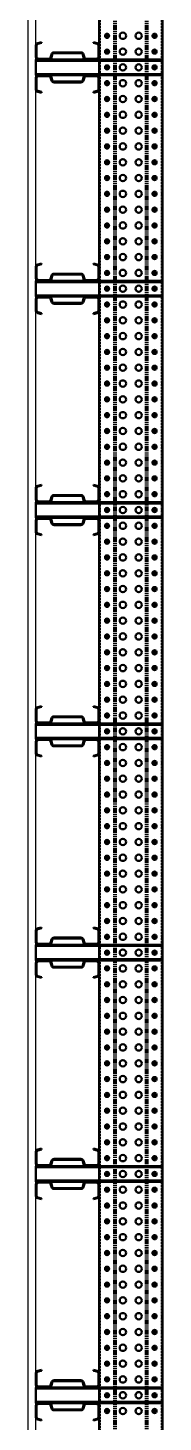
# Model space of a CAD drawing. Header units: millimetres. Extents: x -677815 to 476396, y -125373 to 39000.
# Drawn here: x 471304 to 471731, y -16690 to -12280 of the extents above; entities that cross this region are included whole.
import ezdxf

# ---------------------------------------------------------------- set-up
doc = ezdxf.new("R2010")
doc.units = ezdxf.units.MM
for name, pattern in [('Xref Rapid Pick$0$AM_ISO02W050', [7.5, 6, -1.5]), ('Xref Rapid Pick$0$AM_ISO02W050x2', [3.75, 3, -0.75]), ('Xref Rapid Pick$0$CENTER', [7, 4, -1, 1, -1]), ('Xref Rapid Pick$0$HIDDEN', [9.525, 6.35, -3.175]), ('Xref Rapid Pick$0$PHANTOM2', [31.75, 15.875, -3.175, 3.175, -3.175, 3.175, -3.175])]:
    doc.linetypes.add(name, pattern=pattern)
for name, color, linetype, lineweight in [('AM_BOR', 4, 'Continuous', 25), ('Xref Rapid Pick$0$AM_BOR', 4, 'Continuous', 25), ('Xref Rapid Pick$0$BEAM_SIGMA', 2, 'Continuous', 50), ('Xref Rapid Pick$0$S Cont 2.5', 7, 'Continuous', 50), ('Xref Rapid Pick$0$S Hidden', 9, 'Xref Rapid Pick$0$AM_ISO02W050', 25)]:
    doc.layers.add(name, color=color, linetype=linetype, lineweight=lineweight)
doc.layers.add('Xref Rapid Pick$0$B', color=4, linetype='Continuous')

# ---------------------------------------------------------------- blocks, each defined once
blk = doc.blocks.new('*U794')
for p, q in [((32175, 25), (-25, 25)), ((32175, -175), (-25, -175))]:
    blk.add_line(p, q)
at = {"color": 8, "linetype": 'Xref Rapid Pick$0$HIDDEN'}
for p, q in [((32175, 22.6), (-25, 22.6)), ((25243.5, 25), (25243.5, 22.6)), ((25256.5, 25), (25256.5, 22.6)), ((25293.5, 25), (25293.5, 22.6)), ((25306.5, 25), (25306.5, 22.6)), ((25343.5, 25), (25343.5, 22.6)), ((25356.5, 25), (25356.5, 22.6)), ((25393.5, 25), (25393.5, 22.6)), ((25406.5, 25), (25406.5, 22.6)), ((25443.5, 25), (25443.5, 22.6)), ((25456.5, 25), (25456.5, 22.6)), ((25493.5, 25), (25493.5, 22.6)), ((25506.5, 25), (25506.5, 22.6)), ((25543.5, 25), (25543.5, 22.6)), ((25556.5, 25), (25556.5, 22.6)), ((25593.5, 25), (25593.5, 22.6)), ((25606.5, 25), (25606.5, 22.6)), ((25643.5, 25), (25643.5, 22.6)), ((25656.5, 25), (25656.5, 22.6)), ((25693.5, 25), (25693.5, 22.6)), ((25706.5, 25), (25706.5, 22.6)), ((25743.5, 25), (25743.5, 22.6)), ((25756.5, 25), (25756.5, 22.6)), ((25793.5, 25), (25793.5, 22.6)), ((25806.5, 25), (25806.5, 22.6)), ((25843.5, 25), (25843.5, 22.6)), ((25856.5, 25), (25856.5, 22.6)), ((25893.5, 25), (25893.5, 22.6)), ((25906.5, 25), (25906.5, 22.6)), ((25943.5, 25), (25943.5, 22.6)), ((25956.5, 25), (25956.5, 22.6)), ((25993.5, 25), (25993.5, 22.6)), ((26006.5, 25), (26006.5, 22.6)), ((26043.5, 25), (26043.5, 22.6)), ((26056.5, 25), (26056.5, 22.6)), ((26093.5, 25), (26093.5, 22.6)), ((26106.5, 25), (26106.5, 22.6)), ((26143.5, 25), (26143.5, 22.6)), ((26156.5, 25), (26156.5, 22.6)), ((26193.5, 25), (26193.5, 22.6)), ((26206.5, 25), (26206.5, 22.6)), ((26243.5, 25), (26243.5, 22.6)), ((26256.5, 25), (26256.5, 22.6)), ((26293.5, 25), (26293.5, 22.6)), ((26306.5, 25), (26306.5, 22.6)), ((26343.5, 25), (26343.5, 22.6)), ((26356.5, 25), (26356.5, 22.6)), ((26393.5, 25), (26393.5, 22.6)), ((26406.5, 25), (26406.5, 22.6)), ((26443.5, 25), (26443.5, 22.6)), ((26456.5, 25), (26456.5, 22.6)), ((26493.5, 25), (26493.5, 22.6)), ((26506.5, 25), (26506.5, 22.6)), ((26543.5, 25), (26543.5, 22.6)), ((26556.5, 25), (26556.5, 22.6)), ((26593.5, 25), (26593.5, 22.6)), ((26606.5, 25), (26606.5, 22.6)), ((26643.5, 25), (26643.5, 22.6)), ((26656.5, 25), (26656.5, 22.6)), ((26693.5, 25), (26693.5, 22.6)), ((26706.5, 25), (26706.5, 22.6)), ((26743.5, 25), (26743.5, 22.6)), ((26756.5, 25), (26756.5, 22.6)), ((26793.5, 25), (26793.5, 22.6)), ((26806.5, 25), (26806.5, 22.6)), ((26843.5, 25), (26843.5, 22.6)), ((26856.5, 25), (26856.5, 22.6)), ((26893.5, 25), (26893.5, 22.6)), ((26906.5, 25), (26906.5, 22.6)), ((26943.5, 25), (26943.5, 22.6)), ((26956.5, 25), (26956.5, 22.6)), ((26993.5, 25), (26993.5, 22.6)), ((27006.5, 25), (27006.5, 22.6)), ((27043.5, 25), (27043.5, 22.6)), ((27056.5, 25), (27056.5, 22.6)), ((27093.5, 25), (27093.5, 22.6)), ((27106.5, 25), (27106.5, 22.6)), ((27143.5, 25), (27143.5, 22.6)), ((27156.5, 25), (27156.5, 22.6)), ((27193.5, 25), (27193.5, 22.6)), ((27206.5, 25), (27206.5, 22.6)), ((27243.5, 25), (27243.5, 22.6)), ((27256.5, 25), (27256.5, 22.6)), ((27293.5, 25), (27293.5, 22.6)), ((27306.5, 25), (27306.5, 22.6)), ((27343.5, 25), (27343.5, 22.6)), ((27356.5, 25), (27356.5, 22.6)), ((27393.5, 25), (27393.5, 22.6)), ((27406.5, 25), (27406.5, 22.6)), ((27443.5, 25), (27443.5, 22.6)), ((27456.5, 25), (27456.5, 22.6)), ((27493.5, 25), (27493.5, 22.6)), ((27506.5, 25), (27506.5, 22.6)), ((27543.5, 25), (27543.5, 22.6)), ((27556.5, 25), (27556.5, 22.6)), ((27593.5, 25), (27593.5, 22.6)), ((27606.5, 25), (27606.5, 22.6)), ((27643.5, 25), (27643.5, 22.6)), ((27656.5, 25), (27656.5, 22.6)), ((27693.5, 25), (27693.5, 22.6)), ((27706.5, 25), (27706.5, 22.6)), ((27743.5, 25), (27743.5, 22.6)), ((27756.5, 25), (27756.5, 22.6)), ((27793.5, 25), (27793.5, 22.6)), ((27806.5, 25), (27806.5, 22.6)), ((27843.5, 25), (27843.5, 22.6)), ((27856.5, 25), (27856.5, 22.6)), ((27893.5, 25), (27893.5, 22.6)), ((27906.5, 25), (27906.5, 22.6)), ((27943.5, 25), (27943.5, 22.6)), ((27956.5, 25), (27956.5, 22.6)), ((27993.5, 25), (27993.5, 22.6)), ((28006.5, 25), (28006.5, 22.6)), ((28043.5, 25), (28043.5, 22.6)), ((28056.5, 25), (28056.5, 22.6)), ((28093.5, 25), (28093.5, 22.6)), ((28106.5, 25), (28106.5, 22.6)), ((28143.5, 25), (28143.5, 22.6)), ((28156.5, 25), (28156.5, 22.6)), ((28193.5, 25), (28193.5, 22.6)), ((28206.5, 25), (28206.5, 22.6)), ((28243.5, 25), (28243.5, 22.6)), ((28256.5, 25), (28256.5, 22.6)), ((28293.5, 25), (28293.5, 22.6)), ((28306.5, 25), (28306.5, 22.6)), ((28343.5, 25), (28343.5, 22.6)), ((28356.5, 25), (28356.5, 22.6)), ((28393.5, 25), (28393.5, 22.6)), ((28406.5, 25), (28406.5, 22.6)), ((28443.5, 25), (28443.5, 22.6)), ((28456.5, 25), (28456.5, 22.6)), ((28493.5, 25), (28493.5, 22.6)), ((28506.5, 25), (28506.5, 22.6)), ((28543.5, 25), (28543.5, 22.6)), ((28556.5, 25), (28556.5, 22.6)), ((28593.5, 25), (28593.5, 22.6)), ((28606.5, 25), (28606.5, 22.6)), ((28643.5, 25), (28643.5, 22.6)), ((28656.5, 25), (28656.5, 22.6)), ((28693.5, 25), (28693.5, 22.6)), ((28706.5, 25), (28706.5, 22.6)), ((28743.5, 25), (28743.5, 22.6)), ((28756.5, 25), (28756.5, 22.6)), ((28793.5, 25), (28793.5, 22.6)), ((28806.5, 25), (28806.5, 22.6)), ((28843.5, 25), (28843.5, 22.6)), ((28856.5, 25), (28856.5, 22.6)), ((28893.5, 25), (28893.5, 22.6)), ((28906.5, 25), (28906.5, 22.6)), ((28943.5, 25), (28943.5, 22.6)), ((28956.5, 25), (28956.5, 22.6)), ((28993.5, 25), (28993.5, 22.6)), ((29006.5, 25), (29006.5, 22.6)), ((29043.5, 25), (29043.5, 22.6)), ((29056.5, 25), (29056.5, 22.6)), ((29093.5, 25), (29093.5, 22.6)), ((29106.5, 25), (29106.5, 22.6)), ((29143.5, 25), (29143.5, 22.6)), ((29156.5, 25), (29156.5, 22.6)), ((29193.5, 25), (29193.5, 22.6)), ((29206.5, 25), (29206.5, 22.6)), ((29243.5, 25), (29243.5, 22.6)), ((29256.5, 25), (29256.5, 22.6)), ((29293.5, 25), (29293.5, 22.6)), ((29306.5, 25), (29306.5, 22.6)), ((29343.5, 25), (29343.5, 22.6)), ((29356.5, 25), (29356.5, 22.6)), ((29393.5, 25), (29393.5, 22.6)), ((29406.5, 25), (29406.5, 22.6)), ((29443.5, 25), (29443.5, 22.6)), ((29456.5, 25), (29456.5, 22.6)), ((29493.5, 25), (29493.5, 22.6)), ((29506.5, 25), (29506.5, 22.6)), ((29543.5, 25), (29543.5, 22.6)), ((29556.5, 25), (29556.5, 22.6)), ((29593.5, 25), (29593.5, 22.6)), ((29606.5, 25), (29606.5, 22.6)), ((32175, -172.6), (-25, -172.6)), ((25243.5, -172.6), (25243.5, -175)), ((25256.5, -172.6), (25256.5, -175)), ((25293.5, -172.6), (25293.5, -175)), ((25306.5, -172.6), (25306.5, -175)), ((25343.5, -172.6), (25343.5, -175)), ((25356.5, -172.6), (25356.5, -175)), ((25393.5, -172.6), (25393.5, -175)), ((25406.5, -172.6), (25406.5, -175)), ((25443.5, -172.6), (25443.5, -175)), ((25456.5, -172.6), (25456.5, -175)), ((25493.5, -172.6), (25493.5, -175)), ((25506.5, -172.6), (25506.5, -175)), ((25543.5, -172.6), (25543.5, -175)), ((25556.5, -172.6), (25556.5, -175)), ((25593.5, -172.6), (25593.5, -175)), ((25606.5, -172.6), (25606.5, -175)), ((25643.5, -172.6), (25643.5, -175)), ((25656.5, -172.6), (25656.5, -175)), ((25693.5, -172.6), (25693.5, -175)), ((25706.5, -172.6), (25706.5, -175)), ((25743.5, -172.6), (25743.5, -175)), ((25756.5, -172.6), (25756.5, -175)), ((25793.5, -172.6), (25793.5, -175)), ((25806.5, -172.6), (25806.5, -175)), ((25843.5, -172.6), (25843.5, -175)), ((25856.5, -172.6), (25856.5, -175)), ((25893.5, -172.6), (25893.5, -175)), ((25906.5, -172.6), (25906.5, -175)), ((25943.5, -172.6), (25943.5, -175)), ((25956.5, -172.6), (25956.5, -175)), ((25993.5, -172.6), (25993.5, -175)), ((26006.5, -172.6), (26006.5, -175)), ((26043.5, -172.6), (26043.5, -175)), ((26056.5, -172.6), (26056.5, -175)), ((26093.5, -172.6), (26093.5, -175)), ((26106.5, -172.6), (26106.5, -175)), ((26143.5, -172.6), (26143.5, -175)), ((26156.5, -172.6), (26156.5, -175)), ((26193.5, -172.6), (26193.5, -175)), ((26206.5, -172.6), (26206.5, -175)), ((26243.5, -172.6), (26243.5, -175)), ((26256.5, -172.6), (26256.5, -175)), ((26293.5, -172.6), (26293.5, -175)), ((26306.5, -172.6), (26306.5, -175)), ((26343.5, -172.6), (26343.5, -175)), ((26356.5, -172.6), (26356.5, -175)), ((26393.5, -172.6), (26393.5, -175)), ((26406.5, -172.6), (26406.5, -175)), ((26443.5, -172.6), (26443.5, -175)), ((26456.5, -172.6), (26456.5, -175)), ((26493.5, -172.6), (26493.5, -175)), ((26506.5, -172.6), (26506.5, -175)), ((26543.5, -172.6), (26543.5, -175)), ((26556.5, -172.6), (26556.5, -175)), ((26593.5, -172.6), (26593.5, -175)), ((26606.5, -172.6), (26606.5, -175)), ((26643.5, -172.6), (26643.5, -175)), ((26656.5, -172.6), (26656.5, -175)), ((26693.5, -172.6), (26693.5, -175)), ((26706.5, -172.6), (26706.5, -175)), ((26743.5, -172.6), (26743.5, -175)), ((26756.5, -172.6), (26756.5, -175)), ((26793.5, -172.6), (26793.5, -175)), ((26806.5, -172.6), (26806.5, -175)), ((26843.5, -172.6), (26843.5, -175)), ((26856.5, -172.6), (26856.5, -175)), ((26893.5, -172.6), (26893.5, -175)), ((26906.5, -172.6), (26906.5, -175)), ((26943.5, -172.6), (26943.5, -175)), ((26956.5, -172.6), (26956.5, -175)), ((26993.5, -172.6), (26993.5, -175)), ((27006.5, -172.6), (27006.5, -175)), ((27043.5, -172.6), (27043.5, -175)), ((27056.5, -172.6), (27056.5, -175)), ((27093.5, -172.6), (27093.5, -175)), ((27106.5, -172.6), (27106.5, -175)), ((27143.5, -172.6), (27143.5, -175)), ((27156.5, -172.6), (27156.5, -175)), ((27193.5, -172.6), (27193.5, -175)), ((27206.5, -172.6), (27206.5, -175)), ((27243.5, -172.6), (27243.5, -175)), ((27256.5, -172.6), (27256.5, -175)), ((27293.5, -172.6), (27293.5, -175)), ((27306.5, -172.6), (27306.5, -175)), ((27343.5, -172.6), (27343.5, -175)), ((27356.5, -172.6), (27356.5, -175)), ((27393.5, -172.6), (27393.5, -175)), ((27406.5, -172.6), (27406.5, -175)), ((27443.5, -172.6), (27443.5, -175)), ((27456.5, -172.6), (27456.5, -175)), ((27493.5, -172.6), (27493.5, -175)), ((27506.5, -172.6), (27506.5, -175)), ((27543.5, -172.6), (27543.5, -175)), ((27556.5, -172.6), (27556.5, -175)), ((27593.5, -172.6), (27593.5, -175)), ((27606.5, -172.6), (27606.5, -175)), ((27643.5, -172.6), (27643.5, -175)), ((27656.5, -172.6), (27656.5, -175)), ((27693.5, -172.6), (27693.5, -175)), ((27706.5, -172.6), (27706.5, -175)), ((27743.5, -172.6), (27743.5, -175)), ((27756.5, -172.6), (27756.5, -175)), ((27793.5, -172.6), (27793.5, -175)), ((27806.5, -172.6), (27806.5, -175)), ((27843.5, -172.6), (27843.5, -175)), ((27856.5, -172.6), (27856.5, -175)), ((27893.5, -172.6), (27893.5, -175)), ((27906.5, -172.6), (27906.5, -175)), ((27943.5, -172.6), (27943.5, -175)), ((27956.5, -172.6), (27956.5, -175)), ((27993.5, -172.6), (27993.5, -175)), ((28006.5, -172.6), (28006.5, -175)), ((28043.5, -172.6), (28043.5, -175)), ((28056.5, -172.6), (28056.5, -175)), ((28093.5, -172.6), (28093.5, -175)), ((28106.5, -172.6), (28106.5, -175)), ((28143.5, -172.6), (28143.5, -175)), ((28156.5, -172.6), (28156.5, -175)), ((28193.5, -172.6), (28193.5, -175)), ((28206.5, -172.6), (28206.5, -175)), ((28243.5, -172.6), (28243.5, -175)), ((28256.5, -172.6), (28256.5, -175)), ((28293.5, -172.6), (28293.5, -175)), ((28306.5, -172.6), (28306.5, -175)), ((28343.5, -172.6), (28343.5, -175)), ((28356.5, -172.6), (28356.5, -175)), ((28393.5, -172.6), (28393.5, -175)), ((28406.5, -172.6), (28406.5, -175)), ((28443.5, -172.6), (28443.5, -175)), ((28456.5, -172.6), (28456.5, -175)), ((28493.5, -172.6), (28493.5, -175)), ((28506.5, -172.6), (28506.5, -175)), ((28543.5, -172.6), (28543.5, -175)), ((28556.5, -172.6), (28556.5, -175)), ((28593.5, -172.6), (28593.5, -175)), ((28606.5, -172.6), (28606.5, -175)), ((28643.5, -172.6), (28643.5, -175)), ((28656.5, -172.6), (28656.5, -175)), ((28693.5, -172.6), (28693.5, -175)), ((28706.5, -172.6), (28706.5, -175)), ((28743.5, -172.6), (28743.5, -175)), ((28756.5, -172.6), (28756.5, -175)), ((28793.5, -172.6), (28793.5, -175)), ((28806.5, -172.6), (28806.5, -175)), ((28843.5, -172.6), (28843.5, -175)), ((28856.5, -172.6), (28856.5, -175)), ((28893.5, -172.6), (28893.5, -175)), ((28906.5, -172.6), (28906.5, -175)), ((28943.5, -172.6), (28943.5, -175)), ((28956.5, -172.6), (28956.5, -175)), ((28993.5, -172.6), (28993.5, -175)), ((29006.5, -172.6), (29006.5, -175)), ((29043.5, -172.6), (29043.5, -175)), ((29056.5, -172.6), (29056.5, -175)), ((29093.5, -172.6), (29093.5, -175)), ((29106.5, -172.6), (29106.5, -175)), ((29143.5, -172.6), (29143.5, -175)), ((29156.5, -172.6), (29156.5, -175)), ((29193.5, -172.6), (29193.5, -175)), ((29206.5, -172.6), (29206.5, -175)), ((29243.5, -172.6), (29243.5, -175)), ((29256.5, -172.6), (29256.5, -175)), ((29293.5, -172.6), (29293.5, -175)), ((29306.5, -172.6), (29306.5, -175)), ((29343.5, -172.6), (29343.5, -175)), ((29356.5, -172.6), (29356.5, -175)), ((29393.5, -172.6), (29393.5, -175)), ((29406.5, -172.6), (29406.5, -175)), ((29443.5, -172.6), (29443.5, -175)), ((29456.5, -172.6), (29456.5, -175)), ((29493.5, -172.6), (29493.5, -175)), ((29506.5, -172.6), (29506.5, -175)), ((29543.5, -172.6), (29543.5, -175)), ((29556.5, -172.6), (29556.5, -175)), ((29593.5, -172.6), (29593.5, -175)), ((29606.5, -172.6), (29606.5, -175))]:
    blk.add_line(p, q, dxfattribs=at)
at = {"color": 8, "linetype": 'Xref Rapid Pick$0$CENTER'}
for p, q in [((25258.5, 0), (25241.5, 0)), ((25250, 27), (25250, 20.6)), ((25250, -8.5), (25250, 8.5)), ((25308.5, 0), (25291.5, 0)), ((25300, 27), (25300, 20.6)), ((25300, -8.5), (25300, 8.5)), ((25358.5, 0), (25341.5, 0)), ((25350, 27), (25350, 20.6)), ((25350, -8.5), (25350, 8.5)), ((25408.5, 0), (25391.5, 0)), ((25400, 27), (25400, 20.6)), ((25400, -8.5), (25400, 8.5)), ((25458.5, 0), (25441.5, 0)), ((25450, 27), (25450, 20.6)), ((25450, -8.5), (25450, 8.5)), ((25508.5, 0), (25491.5, 0)), ((25500, 27), (25500, 20.6)), ((25500, -8.5), (25500, 8.5)), ((25558.5, 0), (25541.5, 0)), ((25550, 27), (25550, 20.6)), ((25550, -8.5), (25550, 8.5)), ((25608.5, 0), (25591.5, 0)), ((25600, 27), (25600, 20.6)), ((25600, -8.5), (25600, 8.5)), ((25658.5, 0), (25641.5, 0)), ((25650, 27), (25650, 20.6)), ((25650, -8.5), (25650, 8.5)), ((25708.5, 0), (25691.5, 0)), ((25700, 27), (25700, 20.6)), ((25700, -8.5), (25700, 8.5)), ((25758.5, 0), (25741.5, 0)), ((25750, 27), (25750, 20.6)), ((25750, -8.5), (25750, 8.5)), ((25808.5, 0), (25791.5, 0)), ((25800, 27), (25800, 20.6)), ((25800, -8.5), (25800, 8.5)), ((25858.5, 0), (25841.5, 0)), ((25850, 27), (25850, 20.6)), ((25850, -8.5), (25850, 8.5)), ((25908.5, 0), (25891.5, 0)), ((25900, 27), (25900, 20.6)), ((25900, -8.5), (25900, 8.5)), ((25958.5, 0), (25941.5, 0)), ((25950, 27), (25950, 20.6)), ((25950, -8.5), (25950, 8.5)), ((26008.5, 0), (25991.5, 0)), ((26000, 27), (26000, 20.6)), ((26000, -8.5), (26000, 8.5)), ((26058.5, 0), (26041.5, 0)), ((26050, 27), (26050, 20.6)), ((26050, -8.5), (26050, 8.5)), ((26108.5, 0), (26091.5, 0)), ((26100, 27), (26100, 20.6)), ((26100, -8.5), (26100, 8.5)), ((26158.5, 0), (26141.5, 0)), ((26150, 27), (26150, 20.6)), ((26150, -8.5), (26150, 8.5)), ((26208.5, 0), (26191.5, 0)), ((26200, 27), (26200, 20.6)), ((26200, -8.5), (26200, 8.5)), ((26258.5, 0), (26241.5, 0)), ((26250, 27), (26250, 20.6)), ((26250, -8.5), (26250, 8.5)), ((26308.5, 0), (26291.5, 0)), ((26300, 27), (26300, 20.6)), ((26300, -8.5), (26300, 8.5)), ((26358.5, 0), (26341.5, 0)), ((26350, 27), (26350, 20.6)), ((26350, -8.5), (26350, 8.5)), ((26408.5, 0), (26391.5, 0)), ((26400, 27), (26400, 20.6)), ((26400, -8.5), (26400, 8.5)), ((26458.5, 0), (26441.5, 0)), ((26450, 27), (26450, 20.6)), ((26450, -8.5), (26450, 8.5)), ((26508.5, 0), (26491.5, 0)), ((26500, 27), (26500, 20.6)), ((26500, -8.5), (26500, 8.5)), ((26558.5, 0), (26541.5, 0)), ((26550, 27), (26550, 20.6)), ((26550, -8.5), (26550, 8.5)), ((26608.5, 0), (26591.5, 0)), ((26600, 27), (26600, 20.6)), ((26600, -8.5), (26600, 8.5)), ((26658.5, 0), (26641.5, 0)), ((26650, 27), (26650, 20.6)), ((26650, -8.5), (26650, 8.5)), ((26708.5, 0), (26691.5, 0)), ((26700, 27), (26700, 20.6)), ((26700, -8.5), (26700, 8.5)), ((26758.5, 0), (26741.5, 0)), ((26750, 27), (26750, 20.6)), ((26750, -8.5), (26750, 8.5)), ((26808.5, 0), (26791.5, 0)), ((26800, 27), (26800, 20.6)), ((26800, -8.5), (26800, 8.5)), ((26858.5, 0), (26841.5, 0)), ((26850, 27), (26850, 20.6)), ((26850, -8.5), (26850, 8.5)), ((26908.5, 0), (26891.5, 0)), ((26900, 27), (26900, 20.6)), ((26900, -8.5), (26900, 8.5)), ((26958.5, 0), (26941.5, 0)), ((26950, 27), (26950, 20.6)), ((26950, -8.5), (26950, 8.5)), ((27008.5, 0), (26991.5, 0)), ((27000, 27), (27000, 20.6)), ((27000, -8.5), (27000, 8.5)), ((27058.5, 0), (27041.5, 0)), ((27050, 27), (27050, 20.6)), ((27050, -8.5), (27050, 8.5)), ((27108.5, 0), (27091.5, 0)), ((27100, 27), (27100, 20.6)), ((27100, -8.5), (27100, 8.5)), ((27158.5, 0), (27141.5, 0)), ((27150, 27), (27150, 20.6)), ((27150, -8.5), (27150, 8.5)), ((27208.5, 0), (27191.5, 0)), ((27200, 27), (27200, 20.6)), ((27200, -8.5), (27200, 8.5)), ((27258.5, 0), (27241.5, 0)), ((27250, 27), (27250, 20.6)), ((27250, -8.5), (27250, 8.5)), ((27308.5, 0), (27291.5, 0)), ((27300, 27), (27300, 20.6)), ((27300, -8.5), (27300, 8.5)), ((27358.5, 0), (27341.5, 0)), ((27350, 27), (27350, 20.6)), ((27350, -8.5), (27350, 8.5)), ((27408.5, 0), (27391.5, 0)), ((27400, 27), (27400, 20.6)), ((27400, -8.5), (27400, 8.5)), ((27458.5, 0), (27441.5, 0)), ((27450, 27), (27450, 20.6)), ((27450, -8.5), (27450, 8.5)), ((27508.5, 0), (27491.5, 0)), ((27500, 27), (27500, 20.6)), ((27500, -8.5), (27500, 8.5)), ((27558.5, 0), (27541.5, 0)), ((27550, 27), (27550, 20.6)), ((27550, -8.5), (27550, 8.5)), ((27608.5, 0), (27591.5, 0)), ((27600, 27), (27600, 20.6)), ((27600, -8.5), (27600, 8.5)), ((27658.5, 0), (27641.5, 0)), ((27650, 27), (27650, 20.6)), ((27650, -8.5), (27650, 8.5)), ((27708.5, 0), (27691.5, 0)), ((27700, 27), (27700, 20.6)), ((27700, -8.5), (27700, 8.5)), ((27758.5, 0), (27741.5, 0)), ((27750, 27), (27750, 20.6)), ((27750, -8.5), (27750, 8.5)), ((27808.5, 0), (27791.5, 0)), ((27800, 27), (27800, 20.6)), ((27800, -8.5), (27800, 8.5)), ((27858.5, 0), (27841.5, 0)), ((27850, 27), (27850, 20.6)), ((27850, -8.5), (27850, 8.5)), ((27908.5, 0), (27891.5, 0)), ((27900, 27), (27900, 20.6)), ((27900, -8.5), (27900, 8.5)), ((27958.5, 0), (27941.5, 0)), ((27950, 27), (27950, 20.6)), ((27950, -8.5), (27950, 8.5)), ((28008.5, 0), (27991.5, 0)), ((28000, 27), (28000, 20.6)), ((28000, -8.5), (28000, 8.5)), ((28058.5, 0), (28041.5, 0)), ((28050, 27), (28050, 20.6)), ((28050, -8.5), (28050, 8.5)), ((28108.5, 0), (28091.5, 0)), ((28100, 27), (28100, 20.6)), ((28100, -8.5), (28100, 8.5)), ((28158.5, 0), (28141.5, 0)), ((28150, 27), (28150, 20.6)), ((28150, -8.5), (28150, 8.5)), ((28208.5, 0), (28191.5, 0)), ((28200, 27), (28200, 20.6)), ((28200, -8.5), (28200, 8.5)), ((28258.5, 0), (28241.5, 0)), ((28250, 27), (28250, 20.6)), ((28250, -8.5), (28250, 8.5)), ((28308.5, 0), (28291.5, 0)), ((28300, 27), (28300, 20.6)), ((28300, -8.5), (28300, 8.5)), ((28358.5, 0), (28341.5, 0)), ((28350, 27), (28350, 20.6)), ((28350, -8.5), (28350, 8.5)), ((28408.5, 0), (28391.5, 0)), ((28400, 27), (28400, 20.6)), ((28400, -8.5), (28400, 8.5)), ((28458.5, 0), (28441.5, 0)), ((28450, 27), (28450, 20.6)), ((28450, -8.5), (28450, 8.5)), ((28508.5, 0), (28491.5, 0)), ((28500, 27), (28500, 20.6)), ((28500, -8.5), (28500, 8.5)), ((28558.5, 0), (28541.5, 0)), ((28550, 27), (28550, 20.6)), ((28550, -8.5), (28550, 8.5)), ((28608.5, 0), (28591.5, 0)), ((28600, 27), (28600, 20.6)), ((28600, -8.5), (28600, 8.5)), ((28658.5, 0), (28641.5, 0)), ((28650, 27), (28650, 20.6)), ((28650, -8.5), (28650, 8.5)), ((28708.5, 0), (28691.5, 0)), ((28700, 27), (28700, 20.6)), ((28700, -8.5), (28700, 8.5)), ((28758.5, 0), (28741.5, 0)), ((28750, 27), (28750, 20.6)), ((28750, -8.5), (28750, 8.5)), ((28808.5, 0), (28791.5, 0)), ((28800, 27), (28800, 20.6)), ((28800, -8.5), (28800, 8.5)), ((28858.5, 0), (28841.5, 0)), ((28850, 27), (28850, 20.6)), ((28850, -8.5), (28850, 8.5)), ((28908.5, 0), (28891.5, 0)), ((28900, 27), (28900, 20.6)), ((28900, -8.5), (28900, 8.5)), ((28958.5, 0), (28941.5, 0)), ((28950, 27), (28950, 20.6)), ((28950, -8.5), (28950, 8.5)), ((29008.5, 0), (28991.5, 0)), ((29000, 27), (29000, 20.6)), ((29000, -8.5), (29000, 8.5)), ((29058.5, 0), (29041.5, 0)), ((29050, 27), (29050, 20.6)), ((29050, -8.5), (29050, 8.5)), ((29108.5, 0), (29091.5, 0)), ((29100, 27), (29100, 20.6)), ((29100, -8.5), (29100, 8.5)), ((29158.5, 0), (29141.5, 0)), ((29150, 27), (29150, 20.6)), ((29150, -8.5), (29150, 8.5)), ((29208.5, 0), (29191.5, 0)), ((29200, 27), (29200, 20.6)), ((29200, -8.5), (29200, 8.5)), ((29258.5, 0), (29241.5, 0)), ((29250, 27), (29250, 20.6)), ((29250, -8.5), (29250, 8.5)), ((29308.5, 0), (29291.5, 0)), ((29300, 27), (29300, 20.6)), ((29300, -8.5), (29300, 8.5)), ((29358.5, 0), (29341.5, 0)), ((29350, 27), (29350, 20.6)), ((29350, -8.5), (29350, 8.5)), ((29408.5, 0), (29391.5, 0)), ((29400, 27), (29400, 20.6)), ((29400, -8.5), (29400, 8.5)), ((29458.5, 0), (29441.5, 0)), ((29450, 27), (29450, 20.6)), ((29450, -8.5), (29450, 8.5)), ((29508.5, 0), (29491.5, 0)), ((29500, 27), (29500, 20.6)), ((29500, -8.5), (29500, 8.5)), ((29558.5, 0), (29541.5, 0)), ((29550, 27), (29550, 20.6)), ((29550, -8.5), (29550, 8.5)), ((29608.5, 0), (29591.5, 0)), ((29600, 27), (29600, 20.6)), ((29600, -8.5), (29600, 8.5)), ((25258.5, -150), (25241.5, -150)), ((25250, -158.5), (25250, -141.5)), ((25250, -170.6), (25250, -177)), ((25308.5, -150), (25291.5, -150)), ((25300, -158.5), (25300, -141.5)), ((25300, -170.6), (25300, -177)), ((25358.5, -150), (25341.5, -150)), ((25350, -158.5), (25350, -141.5)), ((25350, -170.6), (25350, -177)), ((25408.5, -150), (25391.5, -150)), ((25400, -158.5), (25400, -141.5)), ((25400, -170.6), (25400, -177)), ((25458.5, -150), (25441.5, -150)), ((25450, -158.5), (25450, -141.5)), ((25450, -170.6), (25450, -177)), ((25508.5, -150), (25491.5, -150)), ((25500, -158.5), (25500, -141.5)), ((25500, -170.6), (25500, -177)), ((25558.5, -150), (25541.5, -150)), ((25550, -158.5), (25550, -141.5)), ((25550, -170.6), (25550, -177)), ((25608.5, -150), (25591.5, -150)), ((25600, -158.5), (25600, -141.5)), ((25600, -170.6), (25600, -177)), ((25658.5, -150), (25641.5, -150)), ((25650, -158.5), (25650, -141.5)), ((25650, -170.6), (25650, -177)), ((25708.5, -150), (25691.5, -150)), ((25700, -158.5), (25700, -141.5)), ((25700, -170.6), (25700, -177)), ((25758.5, -150), (25741.5, -150)), ((25750, -158.5), (25750, -141.5)), ((25750, -170.6), (25750, -177)), ((25808.5, -150), (25791.5, -150)), ((25800, -158.5), (25800, -141.5)), ((25800, -170.6), (25800, -177)), ((25858.5, -150), (25841.5, -150)), ((25850, -158.5), (25850, -141.5)), ((25850, -170.6), (25850, -177)), ((25908.5, -150), (25891.5, -150)), ((25900, -158.5), (25900, -141.5)), ((25900, -170.6), (25900, -177)), ((25958.5, -150), (25941.5, -150)), ((25950, -158.5), (25950, -141.5)), ((25950, -170.6), (25950, -177)), ((26008.5, -150), (25991.5, -150)), ((26000, -158.5), (26000, -141.5)), ((26000, -170.6), (26000, -177)), ((26058.5, -150), (26041.5, -150)), ((26050, -158.5), (26050, -141.5)), ((26050, -170.6), (26050, -177)), ((26108.5, -150), (26091.5, -150)), ((26100, -158.5), (26100, -141.5)), ((26100, -170.6), (26100, -177)), ((26158.5, -150), (26141.5, -150)), ((26150, -158.5), (26150, -141.5)), ((26150, -170.6), (26150, -177)), ((26208.5, -150), (26191.5, -150)), ((26200, -158.5), (26200, -141.5)), ((26200, -170.6), (26200, -177)), ((26258.5, -150), (26241.5, -150)), ((26250, -158.5), (26250, -141.5)), ((26250, -170.6), (26250, -177)), ((26308.5, -150), (26291.5, -150)), ((26300, -158.5), (26300, -141.5)), ((26300, -170.6), (26300, -177)), ((26358.5, -150), (26341.5, -150)), ((26350, -158.5), (26350, -141.5)), ((26350, -170.6), (26350, -177)), ((26408.5, -150), (26391.5, -150)), ((26400, -158.5), (26400, -141.5)), ((26400, -170.6), (26400, -177)), ((26458.5, -150), (26441.5, -150)), ((26450, -158.5), (26450, -141.5)), ((26450, -170.6), (26450, -177)), ((26508.5, -150), (26491.5, -150)), ((26500, -158.5), (26500, -141.5)), ((26500, -170.6), (26500, -177)), ((26558.5, -150), (26541.5, -150)), ((26550, -158.5), (26550, -141.5)), ((26550, -170.6), (26550, -177)), ((26608.5, -150), (26591.5, -150)), ((26600, -158.5), (26600, -141.5)), ((26600, -170.6), (26600, -177)), ((26658.5, -150), (26641.5, -150)), ((26650, -158.5), (26650, -141.5)), ((26650, -170.6), (26650, -177)), ((26708.5, -150), (26691.5, -150)), ((26700, -158.5), (26700, -141.5)), ((26700, -170.6), (26700, -177)), ((26758.5, -150), (26741.5, -150)), ((26750, -158.5), (26750, -141.5)), ((26750, -170.6), (26750, -177)), ((26808.5, -150), (26791.5, -150)), ((26800, -158.5), (26800, -141.5)), ((26800, -170.6), (26800, -177)), ((26858.5, -150), (26841.5, -150)), ((26850, -158.5), (26850, -141.5)), ((26850, -170.6), (26850, -177)), ((26908.5, -150), (26891.5, -150)), ((26900, -158.5), (26900, -141.5)), ((26900, -170.6), (26900, -177)), ((26958.5, -150), (26941.5, -150)), ((26950, -158.5), (26950, -141.5)), ((26950, -170.6), (26950, -177)), ((27008.5, -150), (26991.5, -150)), ((27000, -158.5), (27000, -141.5)), ((27000, -170.6), (27000, -177)), ((27058.5, -150), (27041.5, -150)), ((27050, -158.5), (27050, -141.5)), ((27050, -170.6), (27050, -177)), ((27108.5, -150), (27091.5, -150)), ((27100, -158.5), (27100, -141.5)), ((27100, -170.6), (27100, -177)), ((27158.5, -150), (27141.5, -150)), ((27150, -158.5), (27150, -141.5)), ((27150, -170.6), (27150, -177)), ((27208.5, -150), (27191.5, -150)), ((27200, -158.5), (27200, -141.5)), ((27200, -170.6), (27200, -177)), ((27258.5, -150), (27241.5, -150)), ((27250, -158.5), (27250, -141.5)), ((27250, -170.6), (27250, -177)), ((27308.5, -150), (27291.5, -150)), ((27300, -158.5), (27300, -141.5)), ((27300, -170.6), (27300, -177)), ((27358.5, -150), (27341.5, -150)), ((27350, -158.5), (27350, -141.5)), ((27350, -170.6), (27350, -177)), ((27408.5, -150), (27391.5, -150)), ((27400, -158.5), (27400, -141.5)), ((27400, -170.6), (27400, -177)), ((27458.5, -150), (27441.5, -150)), ((27450, -158.5), (27450, -141.5)), ((27450, -170.6), (27450, -177)), ((27508.5, -150), (27491.5, -150)), ((27500, -158.5), (27500, -141.5)), ((27500, -170.6), (27500, -177)), ((27558.5, -150), (27541.5, -150)), ((27550, -158.5), (27550, -141.5)), ((27550, -170.6), (27550, -177)), ((27608.5, -150), (27591.5, -150)), ((27600, -158.5), (27600, -141.5)), ((27600, -170.6), (27600, -177)), ((27658.5, -150), (27641.5, -150)), ((27650, -158.5), (27650, -141.5)), ((27650, -170.6), (27650, -177)), ((27708.5, -150), (27691.5, -150)), ((27700, -158.5), (27700, -141.5)), ((27700, -170.6), (27700, -177)), ((27758.5, -150), (27741.5, -150)), ((27750, -158.5), (27750, -141.5)), ((27750, -170.6), (27750, -177)), ((27808.5, -150), (27791.5, -150)), ((27800, -158.5), (27800, -141.5)), ((27800, -170.6), (27800, -177)), ((27858.5, -150), (27841.5, -150)), ((27850, -158.5), (27850, -141.5)), ((27850, -170.6), (27850, -177)), ((27908.5, -150), (27891.5, -150)), ((27900, -158.5), (27900, -141.5)), ((27900, -170.6), (27900, -177)), ((27958.5, -150), (27941.5, -150)), ((27950, -158.5), (27950, -141.5)), ((27950, -170.6), (27950, -177)), ((28008.5, -150), (27991.5, -150)), ((28000, -158.5), (28000, -141.5)), ((28000, -170.6), (28000, -177)), ((28058.5, -150), (28041.5, -150)), ((28050, -158.5), (28050, -141.5)), ((28050, -170.6), (28050, -177)), ((28108.5, -150), (28091.5, -150)), ((28100, -158.5), (28100, -141.5)), ((28100, -170.6), (28100, -177)), ((28158.5, -150), (28141.5, -150)), ((28150, -158.5), (28150, -141.5)), ((28150, -170.6), (28150, -177)), ((28208.5, -150), (28191.5, -150)), ((28200, -158.5), (28200, -141.5)), ((28200, -170.6), (28200, -177)), ((28258.5, -150), (28241.5, -150)), ((28250, -158.5), (28250, -141.5)), ((28250, -170.6), (28250, -177)), ((28308.5, -150), (28291.5, -150)), ((28300, -158.5), (28300, -141.5)), ((28300, -170.6), (28300, -177)), ((28358.5, -150), (28341.5, -150)), ((28350, -158.5), (28350, -141.5)), ((28350, -170.6), (28350, -177)), ((28408.5, -150), (28391.5, -150)), ((28400, -158.5), (28400, -141.5)), ((28400, -170.6), (28400, -177)), ((28458.5, -150), (28441.5, -150)), ((28450, -158.5), (28450, -141.5)), ((28450, -170.6), (28450, -177)), ((28508.5, -150), (28491.5, -150)), ((28500, -158.5), (28500, -141.5)), ((28500, -170.6), (28500, -177)), ((28558.5, -150), (28541.5, -150)), ((28550, -158.5), (28550, -141.5)), ((28550, -170.6), (28550, -177)), ((28608.5, -150), (28591.5, -150)), ((28600, -158.5), (28600, -141.5)), ((28600, -170.6), (28600, -177)), ((28658.5, -150), (28641.5, -150)), ((28650, -158.5), (28650, -141.5)), ((28650, -170.6), (28650, -177)), ((28708.5, -150), (28691.5, -150)), ((28700, -158.5), (28700, -141.5)), ((28700, -170.6), (28700, -177)), ((28758.5, -150), (28741.5, -150)), ((28750, -158.5), (28750, -141.5)), ((28750, -170.6), (28750, -177)), ((28808.5, -150), (28791.5, -150)), ((28800, -158.5), (28800, -141.5)), ((28800, -170.6), (28800, -177)), ((28858.5, -150), (28841.5, -150)), ((28850, -158.5), (28850, -141.5)), ((28850, -170.6), (28850, -177)), ((28908.5, -150), (28891.5, -150)), ((28900, -158.5), (28900, -141.5)), ((28900, -170.6), (28900, -177)), ((28958.5, -150), (28941.5, -150)), ((28950, -158.5), (28950, -141.5)), ((28950, -170.6), (28950, -177)), ((29008.5, -150), (28991.5, -150)), ((29000, -158.5), (29000, -141.5)), ((29000, -170.6), (29000, -177)), ((29058.5, -150), (29041.5, -150)), ((29050, -158.5), (29050, -141.5)), ((29050, -170.6), (29050, -177)), ((29108.5, -150), (29091.5, -150)), ((29100, -158.5), (29100, -141.5)), ((29100, -170.6), (29100, -177)), ((29158.5, -150), (29141.5, -150)), ((29150, -158.5), (29150, -141.5)), ((29150, -170.6), (29150, -177)), ((29208.5, -150), (29191.5, -150)), ((29200, -158.5), (29200, -141.5)), ((29200, -170.6), (29200, -177)), ((29258.5, -150), (29241.5, -150)), ((29250, -158.5), (29250, -141.5)), ((29250, -170.6), (29250, -177)), ((29308.5, -150), (29291.5, -150)), ((29300, -158.5), (29300, -141.5)), ((29300, -170.6), (29300, -177)), ((29358.5, -150), (29341.5, -150)), ((29350, -158.5), (29350, -141.5)), ((29350, -170.6), (29350, -177)), ((29408.5, -150), (29391.5, -150)), ((29400, -158.5), (29400, -141.5)), ((29400, -170.6), (29400, -177)), ((29458.5, -150), (29441.5, -150)), ((29450, -158.5), (29450, -141.5)), ((29450, -170.6), (29450, -177)), ((29508.5, -150), (29491.5, -150)), ((29500, -158.5), (29500, -141.5)), ((29500, -170.6), (29500, -177)), ((29558.5, -150), (29541.5, -150)), ((29550, -158.5), (29550, -141.5)), ((29550, -170.6), (29550, -177)), ((29608.5, -150), (29591.5, -150)), ((29600, -158.5), (29600, -141.5)), ((29600, -170.6), (29600, -177))]:
    blk.add_line(p, q, dxfattribs=at)
at = {"color": 9, "linetype": 'Xref Rapid Pick$0$PHANTOM2'}
for p, q in [((32175, -22.5), (-25, -22.5)), ((32175, -27.9), (-25, -27.9)), ((32175, -122.1), (-25, -122.1)), ((32175, -127.5), (-25, -127.5))]:
    blk.add_line(p, q, dxfattribs=at)
at = {"extrusion": (0, 0, -1)}
for centre in [(-25250, 0), (-25300, 0), (-25350, 0), (-25400, 0), (-25450, 0), (-25500, 0), (-25550, 0), (-25600, 0), (-25650, 0), (-25700, 0), (-25750, 0), (-25800, 0), (-25850, 0), (-25900, 0), (-25950, 0), (-26000, 0), (-26050, 0), (-26100, 0), (-26150, 0), (-26200, 0), (-26250, 0), (-26300, 0), (-26350, 0), (-26400, 0), (-26450, 0), (-26500, 0), (-26550, 0), (-26600, 0), (-26650, 0), (-26700, 0), (-26750, 0), (-26800, 0), (-26850, 0), (-26900, 0), (-26950, 0), (-27000, 0), (-27050, 0), (-27100, 0), (-27150, 0), (-27200, 0), (-27250, 0), (-27300, 0), (-27350, 0), (-27400, 0), (-27450, 0), (-27500, 0), (-27550, 0), (-27600, 0), (-27650, 0), (-27700, 0), (-27750, 0), (-27800, 0), (-27850, 0), (-27900, 0), (-27950, 0), (-28000, 0), (-28050, 0), (-28100, 0), (-28150, 0), (-28200, 0), (-28250, 0), (-28300, 0), (-28350, 0), (-28400, 0), (-28450, 0), (-28500, 0), (-28550, 0), (-28600, 0), (-28650, 0), (-28700, 0), (-28750, 0), (-28800, 0), (-28850, 0), (-28900, 0), (-28950, 0), (-29000, 0), (-29050, 0), (-29100, 0), (-29150, 0), (-29200, 0), (-29250, 0), (-29300, 0), (-29350, 0), (-29400, 0), (-29450, 0), (-29500, 0), (-29550, 0), (-29600, 0)]:
    blk.add_circle(centre, 6.5, dxfattribs=at)
for centre, radius in [((25250, -50), 10), ((25300, -50), 10), ((25350, -50), 10), ((25400, -50), 10), ((25450, -50), 10), ((25500, -50), 10), ((25550, -50), 10), ((25600, -50), 10), ((25650, -50), 10), ((25700, -50), 10), ((25750, -50), 10), ((25800, -50), 10), ((25850, -50), 10), ((25900, -50), 10), ((25950, -50), 10), ((26000, -50), 10), ((26050, -50), 10), ((26100, -50), 10), ((26150, -50), 10), ((26200, -50), 10), ((26250, -50), 10), ((26300, -50), 10), ((26350, -50), 10), ((26400, -50), 10), ((26450, -50), 10), ((26500, -50), 10), ((26550, -50), 10), ((26600, -50), 10), ((26650, -50), 10), ((26700, -50), 10), ((26750, -50), 10), ((26800, -50), 10), ((26850, -50), 10), ((26900, -50), 10), ((26950, -50), 10), ((27000, -50), 10), ((27050, -50), 10), ((27100, -50), 10), ((27150, -50), 10), ((27200, -50), 10), ((27250, -50), 10), ((27300, -50), 10), ((27350, -50), 10), ((27400, -50), 10), ((27450, -50), 10), ((27500, -50), 10), ((27550, -50), 10), ((27600, -50), 10), ((27650, -50), 10), ((27700, -50), 10), ((27750, -50), 10), ((27800, -50), 10), ((27850, -50), 10), ((27900, -50), 10), ((27950, -50), 10), ((28000, -50), 10), ((28050, -50), 10), ((28100, -50), 10), ((28150, -50), 10), ((28200, -50), 10), ((28250, -50), 10), ((28300, -50), 10), ((28350, -50), 10), ((28400, -50), 10), ((28450, -50), 10), ((28500, -50), 10), ((28550, -50), 10), ((28600, -50), 10), ((28650, -50), 10), ((28700, -50), 10), ((28750, -50), 10), ((28800, -50), 10), ((28850, -50), 10), ((28900, -50), 10), ((28950, -50), 10), ((29000, -50), 10), ((29050, -50), 10), ((29100, -50), 10), ((29150, -50), 10), ((29200, -50), 10), ((29250, -50), 10), ((29300, -50), 10), ((29350, -50), 10), ((29400, -50), 10), ((29450, -50), 10), ((29500, -50), 10), ((29550, -50), 10), ((29600, -50), 10), ((25250, -100), 10), ((25300, -100), 10), ((25350, -100), 10), ((25400, -100), 10), ((25450, -100), 10), ((25500, -100), 10), ((25550, -100), 10), ((25600, -100), 10), ((25650, -100), 10), ((25700, -100), 10), ((25750, -100), 10), ((25800, -100), 10), ((25850, -100), 10), ((25900, -100), 10), ((25950, -100), 10), ((26000, -100), 10), ((26050, -100), 10), ((26100, -100), 10), ((26150, -100), 10), ((26200, -100), 10), ((26250, -100), 10), ((26300, -100), 10), ((26350, -100), 10), ((26400, -100), 10), ((26450, -100), 10), ((26500, -100), 10), ((26550, -100), 10), ((26600, -100), 10), ((26650, -100), 10), ((26700, -100), 10), ((26750, -100), 10), ((26800, -100), 10), ((26850, -100), 10), ((26900, -100), 10), ((26950, -100), 10), ((27000, -100), 10), ((27050, -100), 10), ((27100, -100), 10), ((27150, -100), 10), ((27200, -100), 10), ((27250, -100), 10), ((27300, -100), 10), ((27350, -100), 10), ((27400, -100), 10), ((27450, -100), 10), ((27500, -100), 10), ((27550, -100), 10), ((27600, -100), 10), ((27650, -100), 10), ((27700, -100), 10), ((27750, -100), 10), ((27800, -100), 10), ((27850, -100), 10), ((27900, -100), 10), ((27950, -100), 10), ((28000, -100), 10), ((28050, -100), 10), ((28100, -100), 10), ((28150, -100), 10), ((28200, -100), 10), ((28250, -100), 10), ((28300, -100), 10), ((28350, -100), 10), ((28400, -100), 10), ((28450, -100), 10), ((28500, -100), 10), ((28550, -100), 10), ((28600, -100), 10), ((28650, -100), 10), ((28700, -100), 10), ((28750, -100), 10), ((28800, -100), 10), ((28850, -100), 10), ((28900, -100), 10), ((28950, -100), 10), ((29000, -100), 10), ((29050, -100), 10), ((29100, -100), 10), ((29150, -100), 10), ((29200, -100), 10), ((29250, -100), 10), ((29300, -100), 10), ((29350, -100), 10), ((29400, -100), 10), ((29450, -100), 10), ((29500, -100), 10), ((29550, -100), 10), ((29600, -100), 10), ((25250, -150), 6.5), ((25300, -150), 6.5), ((25350, -150), 6.5), ((25400, -150), 6.5), ((25450, -150), 6.5), ((25500, -150), 6.5), ((25550, -150), 6.5), ((25600, -150), 6.5), ((25650, -150), 6.5), ((25700, -150), 6.5), ((25750, -150), 6.5), ((25800, -150), 6.5), ((25850, -150), 6.5), ((25900, -150), 6.5), ((25950, -150), 6.5), ((26000, -150), 6.5), ((26050, -150), 6.5), ((26100, -150), 6.5), ((26150, -150), 6.5), ((26200, -150), 6.5), ((26250, -150), 6.5), ((26300, -150), 6.5), ((26350, -150), 6.5), ((26400, -150), 6.5), ((26450, -150), 6.5), ((26500, -150), 6.5), ((26550, -150), 6.5), ((26600, -150), 6.5), ((26650, -150), 6.5), ((26700, -150), 6.5), ((26750, -150), 6.5), ((26800, -150), 6.5), ((26850, -150), 6.5), ((26900, -150), 6.5), ((26950, -150), 6.5), ((27000, -150), 6.5), ((27050, -150), 6.5), ((27100, -150), 6.5), ((27150, -150), 6.5), ((27200, -150), 6.5), ((27250, -150), 6.5), ((27300, -150), 6.5), ((27350, -150), 6.5), ((27400, -150), 6.5), ((27450, -150), 6.5), ((27500, -150), 6.5), ((27550, -150), 6.5), ((27600, -150), 6.5), ((27650, -150), 6.5), ((27700, -150), 6.5), ((27750, -150), 6.5), ((27800, -150), 6.5), ((27850, -150), 6.5), ((27900, -150), 6.5), ((27950, -150), 6.5), ((28000, -150), 6.5), ((28050, -150), 6.5), ((28100, -150), 6.5), ((28150, -150), 6.5), ((28200, -150), 6.5), ((28250, -150), 6.5), ((28300, -150), 6.5), ((28350, -150), 6.5), ((28400, -150), 6.5), ((28450, -150), 6.5), ((28500, -150), 6.5), ((28550, -150), 6.5), ((28600, -150), 6.5), ((28650, -150), 6.5), ((28700, -150), 6.5), ((28750, -150), 6.5), ((28800, -150), 6.5), ((28850, -150), 6.5), ((28900, -150), 6.5), ((28950, -150), 6.5), ((29000, -150), 6.5), ((29050, -150), 6.5), ((29100, -150), 6.5), ((29150, -150), 6.5), ((29200, -150), 6.5), ((29250, -150), 6.5), ((29300, -150), 6.5), ((29350, -150), 6.5), ((29400, -150), 6.5), ((29450, -150), 6.5), ((29500, -150), 6.5), ((29550, -150), 6.5), ((29600, -150), 6.5)]:
    blk.add_circle(centre, radius)
blk = doc.blocks.new('Xref Rapid Pick$0$RK1223 sv')
at = {"color": 8, "linetype": 'Xref Rapid Pick$0$CENTER'}
for p, q in [((-2, 0), (4.4, 0)), ((25, 27), (25, 20.6)), ((18, -50), (24.4, -50)), ((18, -100), (24.4, -100)), ((-2, -150), (4.4, -150)), ((25, -177), (25, -170.6))]:
    blk.add_line(p, q, dxfattribs=at)
for p, q in [((0, 17.1), (0, -16.5)), ((2.4, 17.1), (2.4, -16.5)), ((44.2, 25), (7.9, 25)), ((44.2, 22.6), (7.9, 22.6)), ((52.7, 6.9), (49.6, 18.5)), ((55, 7.6), (51.9, 19.1)), ((55, 7.6), (52.7, 6.9)), ((5.9, -24.1), (15.6, -26.7)), ((6.5, -21.8), (16.2, -24.4)), ((20, -32.5), (20, -117.5)), ((22.4, -32.5), (22.4, -117.5)), ((5.9, -125.9), (15.6, -123.3)), ((6.5, -128.2), (16.2, -125.6)), ((0, -167.1), (0, -133.5)), ((2.4, -167.1), (2.4, -133.5)), ((44.2, -172.6), (7.9, -172.6)), ((44.2, -175), (7.9, -175)), ((52.7, -156.9), (49.6, -168.5)), ((55, -157.6), (51.9, -169.1)), ((55, -157.6), (52.7, -156.9))]:
    blk.add_line(p, q)
at = {"color": 8, "linetype": 'Xref Rapid Pick$0$HIDDEN'}
for p, q in [((2.4, 6.5), (0, 6.5)), ((18.5, 22.6), (18.5, 25)), ((31.5, 22.6), (31.5, 25)), ((2.4, -6.5), (0, -6.5)), ((22.4, -40), (20, -40)), ((22.4, -60), (20, -60)), ((22.4, -90), (20, -90)), ((22.4, -110), (20, -110)), ((2.4, -143.5), (0, -143.5)), ((2.4, -156.5), (0, -156.5)), ((18.5, -172.6), (18.5, -175)), ((31.5, -172.6), (31.5, -175))]:
    blk.add_line(p, q, dxfattribs=at)
for centre, radius, start, end in [((7.9, 17.1), 7.9, 90, 180), ((7.9, 17.1), 5.5, 90, 180), ((44.2, 17.1), 7.9, 15, 90), ((44.2, 17.1), 5.5, 15, 90), ((7.9, -16.5), 7.9, 180, 255), ((7.9, -16.5), 5.5, 180, 255), ((14, -32.5), 6, 0, 75), ((14, -32.5), 8.4, 0, 75), ((7.9, -133.5), 7.9, 105, 180), ((7.9, -133.5), 5.5, 105, 180), ((14, -117.5), 6, 285, 360), ((14, -117.5), 8.4, 285, 360), ((7.9, -167.1), 7.9, 180, 270), ((7.9, -167.1), 5.5, 180, 270), ((44.2, -167.1), 5.5, 270, 345), ((44.2, -167.1), 7.9, 270, 345)]:
    blk.add_arc(centre, radius, start, end)
blk = doc.blocks.new('*U791')
at = {"layer": 'Xref Rapid Pick$0$BEAM_SIGMA'}
blk.add_blockref('Xref Rapid Pick$0$RK1223 sv', (0, 0), dxfattribs=at)
blk = doc.blocks.new('Xref Rapid Pick$0$A$C3945242F')
at = {"layer": 'Xref Rapid Pick$0$S Cont 2.5'}
for p, q in [((0, 400), (0, 0)), ((50, 400), (0, 400)), ((50, 0), (50, 400)), ((0, 0), (50, 0))]:
    blk.add_line(p, q, dxfattribs=at)
at = {"layer": 'Xref Rapid Pick$0$S Hidden', "linetype": 'Xref Rapid Pick$0$AM_ISO02W050x2', "lineweight": 50}
for p, q in [((4, 400), (4, 0)), ((46, 0), (46, 400))]:
    blk.add_line(p, q, dxfattribs=at)
blk = doc.blocks.new('*U881')
at = {"xscale": -1}
blk.add_blockref('*U791', (-25, 159.5), dxfattribs=at)
blk.add_blockref('*U791', (25, 159.5))
at = {"layer": 'Xref Rapid Pick$0$AM_BOR'}
blk.add_blockref('Xref Rapid Pick$0$A$C3945242F', (-25, -215.5), dxfattribs=at)
blk = doc.blocks.new('*U882')
at = {"layer": 'Xref Rapid Pick$0$B', "color": 0, "linetype": 'ByBlock', "lineweight": -2, "transparency": 16777216}
for p in [(25200, 0), (25900, 0), (26600, 0), (27300, 0), (28000, 0), (28700, 0), (29400, 0)]:
    blk.add_blockref('*U881', p, dxfattribs=at)
blk = doc.blocks.new('Xref Rapid Pick')
at = {"layer": 'Xref Rapid Pick$0$AM_BOR', "color": 6}
blk.add_lwpolyline([(471329.3, -41930), (471329.3, -9742.7), (471304.3, -9742.7), (471304.3, -41930)], close=True, dxfattribs=at)
at = {"layer": 'Xref Rapid Pick$0$B', "rotation": 90}
blk.add_blockref('*U882', (471513.9, -41805), dxfattribs=at)
at = {"layer": 'Xref Rapid Pick$0$BEAM_SIGMA', "rotation": 90}
blk.add_blockref('*U794', (471554.4, -41905), dxfattribs=at)

msp = doc.modelspace()

# ---------------------------------------------------------------- block references
at = {"layer": 'AM_BOR'}
msp.add_blockref('Xref Rapid Pick', (0, 0), dxfattribs=at)

doc.saveas('drawing.dxf')
